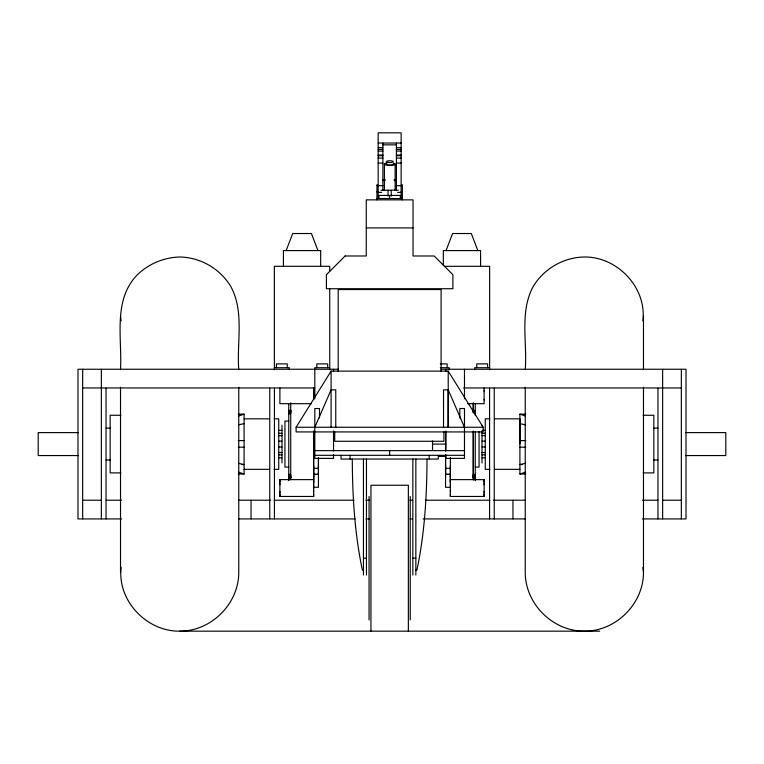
<?xml version="1.0" encoding="UTF-8"?>
<svg xmlns="http://www.w3.org/2000/svg" width="764" height="764" viewBox="0 0 764 764"><rect width="100%" height="100%" fill="white"/><g stroke="black" fill="none" stroke-linecap="round" stroke-linejoin="round"><path stroke-width="1.15" d="M313.651 430.982L313.651 496.466L279.882 496.466L279.882 479.63L313.651 479.63M311.368 403.688L279.882 403.678L279.882 387.978M313.66 399.486L313.66 387.787M445.565 455.354L445.546 474.377L450.378 474.377L450.359 465.696M445.565 450.607L445.565 431.631M484.118 494.002L484.118 496.466L450.349 496.466L450.349 494.002M450.349 491.548L450.349 490.526M450.349 485.579L450.349 484.548M450.349 482.094L450.349 479.63L484.118 479.63L484.118 496.466M473.269 479.63L473.269 430.982M473.269 411.987L473.269 403.402M484.118 492.732L484.118 491.357M484.118 484.748L484.118 483.373M484.118 482.094L484.118 479.63M467.539 403.688L484.118 403.678L484.109 387.969M484.118 399.935L484.118 399.314M484.118 390.585L484.118 391.216M519.912 443.894L519.912 414.155L525.804 414.155M448.153 427.248L448.21 389.831L443.531 389.831L443.531 427.248M313.622 482.81L313.641 465.696M450.378 482.81L450.378 474.377L445.555 474.339L445.527 465.696M427.019 459.049C426.866 496.247 424.641 533.664 416.905 570.116L415.845 570.116M313.651 395.064L313.622 398.445L313.66 387.845L313.612 398.245M313.651 475.265L313.622 474.396L318.445 474.339L318.473 457.588M450.349 475.265L450.378 474.396M313.651 476.077L313.651 476.774M450.349 476.774L450.349 476.077M120.521 369.728C122.297 338.022 112.461 299.488 137.835 274.314C149.181 263.599 164.04 257.449 179.635 257C200.454 257.344 220.127 268.708 230.833 286.557C244.576 312.094 236.611 342.186 238.76 369.728M599.664 631.169L179.635 631.169C146.564 631.551 117.073 600.466 121.142 567.346M642.858 320.823C646.927 287.703 617.436 256.618 584.364 257C563.545 257.344 543.872 268.708 533.167 286.557C519.424 312.094 527.389 342.186 525.24 369.728M643.479 387.224L643.479 572.055C643.68 603.694 616.004 631.37 584.364 631.169C552.716 631.37 525.04 603.694 525.24 572.055L525.24 387.224M313.66 389.659L313.66 391.894M286.147 250.582L292.698 233.526L311.406 233.526L317.948 250.582M446.052 250.582L452.594 233.526L471.302 233.526L477.853 250.582M314.816 427.248L331.089 389.831L335.768 389.831L335.768 427.248M296.107 427.248L331.089 371.123L448.21 371.123L483.192 427.248L483.192 431.927L296.107 431.927L296.107 427.248L483.192 427.248M238.549 415.998L244.088 414.155L244.088 474.014L238.196 474.014M494.499 418.825L519.912 418.825L519.912 474.014L525.451 472.171M238.397 424.889L244.088 423.619M525.603 463.29L519.912 464.55L522.251 464.55M179.635 631.169C211.284 631.37 238.96 603.694 238.76 572.055L238.76 387.224M378.17 143.04L401.138 143.04M382.879 144.845L396.421 144.845M378.17 147.681L382.879 147.681M396.421 147.681L401.138 147.681M378.17 149.429L382.879 149.429M396.421 149.429L401.138 149.429M378.17 151.081L382.879 151.081M396.421 151.081L401.138 151.081M378.17 155.063L382.879 155.063M396.421 155.063L401.138 155.063M378.17 155.703L382.879 155.703M396.421 155.703L401.138 155.703M378.17 158.1L382.879 158.1M396.421 158.1L401.138 158.1M378.17 163.095L382.879 163.095M396.421 163.095L401.138 163.095M382.879 179.607L385.142 179.607M394.167 179.607L396.421 179.607M382.879 180.581L385.142 180.581M394.167 180.581L396.421 180.581M376.948 185.28L378.17 185.28M401.138 185.28L402.361 185.28M378.17 185.652L382.879 185.652M396.421 185.652L401.138 185.652M380.911 190.217L398.388 190.217M376.948 191.907L378.17 191.907M401.138 191.907L402.361 191.907M378.17 192.375L381.704 192.375M397.595 192.375L401.138 192.375M376.948 198.535L402.361 198.535M366.262 227.92L413.037 227.92M444.553 266.302L489.638 266.302L489.638 369.747M440.341 363.884L447.169 363.884L447.169 367.704M274.362 367.704L289.327 367.704L289.327 369.747M329.742 367.704L314.768 367.704L314.768 369.747M440.341 367.704L449.232 367.704L449.232 369.747M489.638 367.704L474.673 367.704L474.673 369.747M338.509 369.251L77.985 369.251L77.985 518.918L121.629 518.918M440.99 369.251L686.015 369.251L686.015 518.918L642.371 518.918M82.655 387.959L314.673 387.959M463.624 387.959L681.345 387.959M288.754 410.411L290.731 410.526M473.269 410.411L475.246 410.411M288.754 410.669L290.731 410.669M473.269 410.669L475.246 410.669M288.754 410.86L290.731 410.86M473.269 410.86L475.246 410.86M288.754 411.108L290.731 411.108M473.269 411.108L475.246 411.108M288.754 411.395L290.731 411.395M475.246 411.395L473.269 411.395L473.269 402.752M288.754 411.729L290.731 411.729M473.269 411.729L475.246 411.729M288.754 412.092L290.731 412.092M473.269 412.092L475.246 412.092M288.754 412.484L290.731 412.484M473.269 412.484L475.246 412.484M288.754 412.904L290.731 412.904M473.269 412.904L475.246 412.904M288.754 413.773L290.731 413.773M238.196 414.155L244.088 414.155M120.884 415.272L110.169 415.272L110.169 472.897L120.884 472.897M643.116 415.272L653.831 415.272L653.831 472.897L643.116 472.897M244.088 418.825L269.501 418.825M274.123 418.825L278.745 418.825L278.745 469.344L274.123 469.344M489.877 418.825L485.255 418.825L485.255 469.344L489.877 469.344M288.754 421.069L284.934 421.069L284.934 467.1L288.754 467.1M106.024 428.146L110.169 428.146M653.831 428.146L657.976 428.146M278.573 430.39L281.992 430.39M482.008 430.39L485.426 430.39M78.501 432.615L38.2 432.615L38.2 455.554L78.501 455.554M685.499 432.615L725.8 432.615L725.8 455.554L685.499 455.554M278.573 433.303L281.992 433.303M482.008 433.303L485.426 433.303M278.573 435.671L281.992 435.671M482.008 435.671L485.426 435.671M238.263 440.599L244.088 440.599M519.912 440.599L525.737 440.599M278.573 441.162L281.992 441.162M482.008 441.162L485.426 441.162M432.529 444.085L445.613 444.085M278.573 447.007L281.992 447.007M482.008 447.007L485.426 447.007M238.263 447.188L244.088 447.188M519.912 447.188L525.737 447.188M314.816 450.636L464.483 450.636M278.573 452.498L281.992 452.498M482.008 452.498L485.426 452.498M278.573 454.866L281.992 454.866M482.008 454.866L485.426 454.866M314.816 455.315L464.483 455.315M438.479 455.774L445.613 455.774M438.479 456.194L445.613 456.194M278.573 457.789L281.992 457.789M482.008 457.789L485.426 457.789M106.024 460.023L110.169 460.023M653.831 460.023L657.976 460.023M241.749 464.55L244.088 464.55L238.397 463.29M475.246 467.1L479.066 467.1L479.066 431.727M313.651 468.313L318.483 468.313L318.473 465.696M445.517 468.313L450.349 468.313M244.088 469.344L269.501 469.344M494.499 469.344L519.912 469.344M519.912 474.014L525.804 474.014M313.622 474.377L318.445 474.339M288.754 474.396L290.731 474.396M473.269 474.396L475.246 474.396M288.754 475.265L290.731 475.265M473.269 475.265L475.246 475.265M288.754 475.685L290.731 475.685M473.269 475.685L475.246 475.685M288.754 476.077L290.731 476.077M473.269 476.077L475.246 476.077M288.754 476.44L290.731 476.44M473.269 476.44L475.246 476.44M288.754 476.774L290.731 476.774M473.269 476.774L475.246 476.774M288.754 477.061L290.731 477.061M473.269 477.061L475.246 477.061M288.754 477.309L290.731 477.309M473.269 477.309L475.246 477.309M288.754 477.51L290.731 477.51M473.269 477.51L475.246 477.51M288.754 477.643L290.731 477.643M473.269 477.643L475.246 477.643M288.754 477.758L290.731 477.758M473.269 477.758L475.246 477.758M313.622 487.298L318.426 487.298L318.426 457.588M450.378 487.298L445.574 487.298L445.574 455.268M82.655 500.21L101.364 500.21M106.139 500.21L121.629 500.21M238.406 500.21L270.58 500.21M274.152 500.21L353.999 500.21M365.908 500.21L369.489 500.21M410.001 500.21L412.388 500.21M425.491 500.21L489.848 500.21M493.42 500.21L525.594 500.21M642.371 500.21L657.861 500.21M662.636 500.21L681.345 500.21M238.406 518.918L355.184 518.918M365.908 518.918L369.489 518.918M410.001 518.918L412.388 518.918M423.113 518.918L525.594 518.918M363.454 558.207L366.453 558.207M412.846 558.207L415.845 558.207M363.454 570.116L362.394 570.116C354.658 533.664 352.443 496.247 352.29 459.049M519.912 423.619L525.603 424.889M519.912 414.155L525.451 415.998M238.549 472.171L244.088 474.014M448.21 389.831L464.483 427.248M642.858 567.346L643.479 572.055M120.521 316.115L121.142 320.823M313.651 395.265L313.651 398.693M681.345 369.251L681.345 518.918M662.636 369.251L662.636 518.918M657.957 388.255L657.957 518.918M643.479 316.115L643.479 369.728M512.959 500.21L512.959 518.918M494.251 388.255L494.251 518.918M489.571 388.255L489.571 518.918M487.585 367.704L487.585 363.884L476.726 363.884L476.726 367.704M482.008 425.223L482.008 425.873M482.008 431.517L482.008 462.946M480.575 266.302L480.575 250.582L443.33 250.582L443.33 265.175M475.246 404.385L475.246 415.234M475.246 431.603L475.246 480.661M473.269 431.603L473.269 479.916M464.483 369.251L464.483 398.818M459.813 417.889L459.813 408.539L464.483 408.539L464.483 458.381L445.775 458.381L445.775 454.504M450.359 457.588L450.349 496.466M448.21 371.123L448.21 427.248M445.775 369.251L445.775 371.619M445.775 430.991L445.775 450.98M445.574 431.65L445.574 450.798M443.922 431.927L443.922 441.277L334.718 441.277L334.718 431.927M441.095 371.457L441.095 289.546L338.204 289.546L338.204 371.457M438.297 455.315L438.297 459.049L341.011 459.049L341.011 455.315M432.529 440.952L432.529 450.139M429.234 455.315L429.234 459.049M415.845 459.049L415.845 575.044M412.846 459.049L412.846 575.044M410.23 496.466L410.23 619.948M408.358 631.169L408.358 485.245L370.941 485.245L370.941 631.169M402.361 184.945L402.361 199.862M401.138 198.535L401.138 132.831L378.17 132.831L378.17 198.535M400.336 198.535L400.336 195.431L378.963 195.431L378.963 198.535M396.421 143.04L396.421 190.618M395.141 164.098L395.141 190.217M391.254 190.217L391.254 196.167M389.65 195.431L389.65 198.535M389.65 450.636L389.65 455.315M388.045 190.217L388.045 196.167M384.397 164.098L384.397 190.217M382.879 143.04L382.879 190.618M376.948 184.945L376.948 199.862M369.069 496.466L369.069 619.948M366.453 459.049L366.453 575.044M363.454 459.049L363.454 575.044M350.065 455.315L350.065 459.049M333.524 369.251L333.524 371.619M333.524 430.991L333.524 450.98M333.524 454.504L333.524 458.381L314.816 458.381L314.816 408.539L319.495 408.539L319.495 417.889M331.089 371.123L331.089 427.248M329.742 271.077L329.742 266.302L274.362 266.302L274.362 369.747M329.742 288.964L329.742 369.747M327.68 367.704L327.68 363.884L316.831 363.884L316.831 367.704M320.67 266.302L320.67 250.582L283.425 250.582L283.425 266.302M314.816 369.251L314.816 398.818M313.622 431.603L313.622 488.798M313.651 490.526L313.651 491.548M313.651 494.002L313.651 496.466M290.731 402.752L290.731 479.763M288.754 404.385L288.754 480.661M287.274 367.704L287.274 363.884L276.415 363.884L276.415 367.704M281.992 425.223L281.992 462.946M279.882 479.63L279.882 482.094M279.882 483.373L279.882 484.748M279.882 491.357L279.882 492.732M279.882 494.002L279.882 496.466M274.429 388.255L274.429 518.918M269.749 388.255L269.749 518.918M251.041 500.21L251.041 518.918M120.521 387.224L120.521 572.055M106.043 388.255L106.043 518.918M101.364 369.251L101.364 518.918M82.655 369.251L82.655 518.918M393.145 163.859A3.495 0.907 0 0 1 389.315 164.995A3.495 0.907 0 0 1 386.737 163.639M384.588 190.58A5.367 1.394 0 0 1 384.588 189.854M394.425 189.52A5.367 1.394 0 0 1 394.959 190.58M393.565 163.114A5.367 1.394 0 0 1 393.221 165.158A5.367 1.394 0 0 1 385.371 164.89A5.367 1.394 0 0 1 387.081 162.885M345.127 255.988L326.419 274.696L326.419 288.725L452.89 288.725L452.89 274.696L434.181 255.988L413.037 255.988L413.037 199.862L366.262 199.862L366.262 255.988L345.127 255.988M388.017 162.445A3.495 0.907 0 0 0 393.269 161.662A3.495 0.907 0 0 0 388.017 160.879A3.495 0.907 0 0 0 388.017 162.445"/></g></svg>
